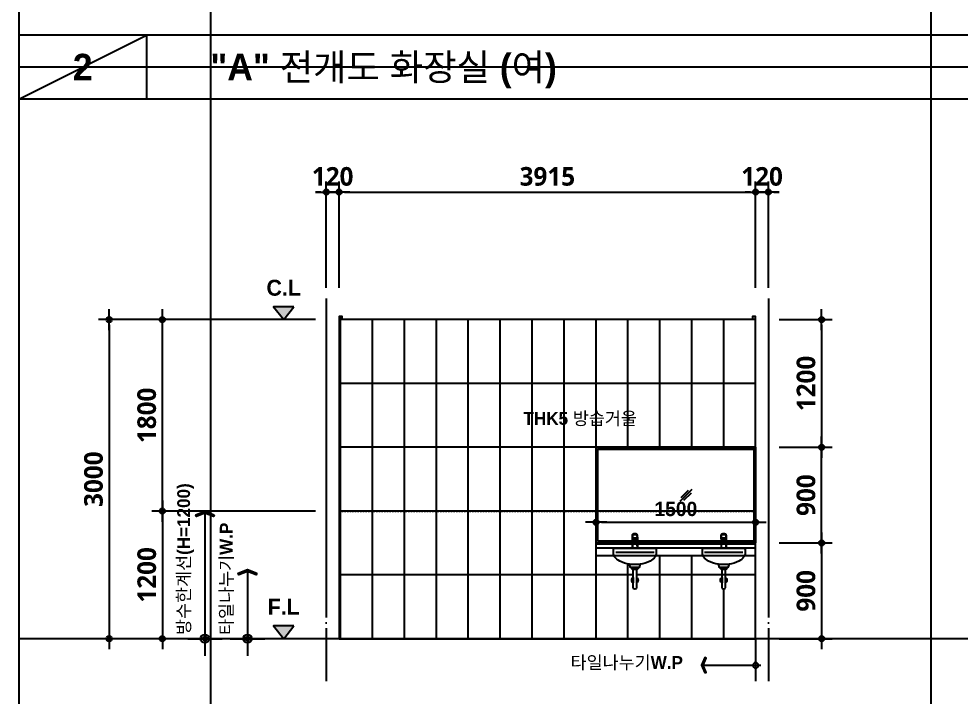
# Model space of a CAD drawing. Header units: millimetres. Extents: x 0 to 336000, y 0 to 30768.
# Drawn here: x 186763 to 195617, y 15100 to 21479 of the extents above; entities that cross this region are included whole.
import ezdxf
from ezdxf.enums import TextEntityAlignment as Align

# ---------------------------------------------------------------- set-up
doc = ezdxf.new("R2010")
doc.units = ezdxf.units.MM
doc.header["$LTSCALE"] = 50
doc.linetypes.add('CEN', pattern=[62, 60, -1, 0, -1])
doc.linetypes.add('HID', pattern=[0.5, 0.25, -0.25])
doc.layers.get('Defpoints').update_dxf_attribs({"color": 153})
for name, color, linetype in [('A-ANNO-DIM', 4, 'Continuous'), ('A-ANNO-GRA1', 7, 'Continuous'), ('A-ANNO-LEAD', 4, 'Continuous'), ('A-ANNO-SYMB', 7, 'Continuous'), ('A-ANNO-TEXT1', 7, 'Continuous'), ('A-CEN', 1, 'CEN'), ('A-FLOR-TOIL-TILE', 8, 'Continuous'), ('A-ST-AXIS-DIM', 7, 'Continuous'), ('CEN', 1, 'Continuous'), ('DIM', 7, 'Continuous'), ('ELE2', 3, 'Continuous'), ('HAT', 5, 'Continuous'), ('HID', 7, 'HID'), ('TO', 4, 'Continuous')]:
    doc.layers.add(name, color=color, linetype=linetype)
doc.layers.add('G(그리드1)', color=185, linetype='Continuous', plot=False)
doc.layers.add('G(그리드2)', color=235, linetype='Continuous', plot=False)
doc.styles.add('2020음성 1차', font='나눔고딕Bold.ttf')
doc.styles.add('SH_진천_나눔', font='')
doc.styles.get('SH_진천_나눔').set_extended_font_data('NanumGothic', bold=True)
doc.dimstyles.new('SHP 50', dxfattribs={"dimscale": 50, "dimtxt": 3.5, "dimasz": 1, "dimexe": 2, "dimexo": 2, "dimgap": 1, "dimtad": 1, "dimdec": 0, "dimzin": 0, "dimdsep": 46, "dimtxsty": 'SH_진천_나눔', "dimblk": 'DIMDOT', "dimcen": 0.09, "dimclrd": 256, "dimclre": 256, "dimclrt": 3, "dimadec": 0, "dimazin": 1, "dimtfac": 1, "dimtdec": 0, "dimtix": 1, "dimtmove": 2, "dimatfit": 0, "dimldrblk": 'DIMDOT', "dimfxl": 1, "dimtolj": 1, "dimtzin": 0, "dimlwd": -1, "dimlwe": -1, "dimarcsym": 0})
doc.dimstyles.new('SHP 50내부', dxfattribs={"dimscale": 50, "dimtxt": 2.7, "dimasz": 1, "dimexe": 2, "dimexo": 2, "dimgap": 1, "dimtad": 1, "dimdec": 0, "dimzin": 0, "dimdsep": 46, "dimtxsty": '2020음성 1차', "dimblk": 'DIMDOT', "dimcen": 0.09, "dimclrd": 256, "dimclre": 256, "dimclrt": 3, "dimadec": 0, "dimazin": 1, "dimtfac": 1, "dimtdec": 0, "dimtix": 1, "dimtmove": 2, "dimatfit": 0, "dimldrblk": 'DIMDOT', "dimfxl": 1, "dimtolj": 1, "dimtzin": 0, "dimlwd": -1, "dimlwe": -1, "dimarcsym": 0})

# ---------------------------------------------------------------- blocks, each defined once
blk = doc.blocks.new('DIMDOT')
at = {"color": 0}
blk.add_line((-2, 0), (2, 0), dxfattribs=at)
for radius in [0.5, 0.25]:
    blk.add_circle((0, 0), radius, dxfattribs=at)
blk = doc.blocks.new('*D21795')
at = {"layer": 'A-ST-AXIS-DIM'}
for p, q in [((189651.3, 18950), (189651.3, 19950)), ((189771.3, 18950), (189771.3, 19950)), ((189601.3, 19850), (189551.3, 19850)), ((189771.3, 19850), (189651.3, 19850)), ((189821.3, 19850), (189871.3, 19850))]:
    blk.add_line(p, q, dxfattribs=at)
at = {"layer": 'Defpoints', "color": 0}
for p in [(189651.3, 19850), (189651.3, 18850), (189771.3, 18850)]:
    blk.add_point(p, dxfattribs=at)
at = {"layer": 'A-ST-AXIS-DIM', "linetype": 'ByBlock', "xscale": 50, "yscale": 50, "zscale": 50}
blk.add_blockref('DIMDOT', (189651.3, 19850), dxfattribs=at)
at = {"layer": 'A-ST-AXIS-DIM', "linetype": 'ByBlock', "xscale": 50, "yscale": 50, "zscale": 50, "rotation": 180}
blk.add_blockref('DIMDOT', (189771.3, 19850), dxfattribs=at)
at = {"layer": 'A-ST-AXIS-DIM', "color": 3, "insert": (189711.3, 19996.2), "char_height": 175, "attachment_point": 5, "style": 'SH_진천_나눔'}
blk.add_mtext('\\A1;120', dxfattribs=at)
blk = doc.blocks.new('*D21796')
at = {"layer": 'A-ST-AXIS-DIM'}
for p, q in [((189771.3, 18950), (189771.3, 19950)), ((193686.3, 18950), (193686.3, 19950)), ((189821.3, 19850), (193636.3, 19850))]:
    blk.add_line(p, q, dxfattribs=at)
at = {"layer": 'Defpoints', "color": 0}
for p in [(193686.3, 19850), (189771.3, 18850), (193686.3, 18850)]:
    blk.add_point(p, dxfattribs=at)
at = {"layer": 'A-ST-AXIS-DIM', "linetype": 'ByBlock', "xscale": 50, "yscale": 50, "zscale": 50, "rotation": 180}
blk.add_blockref('DIMDOT', (189771.3, 19850), dxfattribs=at)
at = {"layer": 'A-ST-AXIS-DIM', "linetype": 'ByBlock', "xscale": 50, "yscale": 50, "zscale": 50}
blk.add_blockref('DIMDOT', (193686.3, 19850), dxfattribs=at)
at = {"layer": 'A-ST-AXIS-DIM', "color": 3, "insert": (191728.8, 19996.6), "char_height": 175, "attachment_point": 5, "style": 'SH_진천_나눔'}
blk.add_mtext('\\A1;3915', dxfattribs=at)
blk = doc.blocks.new('*D21797')
at = {"layer": 'A-ST-AXIS-DIM'}
for p, q in [((193686.3, 18950), (193686.3, 19950)), ((193806.3, 18950), (193806.3, 19950)), ((193636.3, 19850), (193586.3, 19850)), ((193686.3, 19850), (193806.3, 19850)), ((193856.3, 19850), (193906.3, 19850))]:
    blk.add_line(p, q, dxfattribs=at)
at = {"layer": 'Defpoints', "color": 0}
for p in [(193806.3, 19850), (193686.3, 18850), (193806.3, 18850)]:
    blk.add_point(p, dxfattribs=at)
at = {"layer": 'A-ST-AXIS-DIM', "linetype": 'ByBlock', "xscale": 50, "yscale": 50, "zscale": 50}
blk.add_blockref('DIMDOT', (193686.3, 19850), dxfattribs=at)
at = {"layer": 'A-ST-AXIS-DIM', "linetype": 'ByBlock', "xscale": 50, "yscale": 50, "zscale": 50, "rotation": 180}
blk.add_blockref('DIMDOT', (193806.3, 19850), dxfattribs=at)
at = {"layer": 'A-ST-AXIS-DIM', "color": 3, "insert": (193746.3, 19996.2), "char_height": 175, "attachment_point": 5, "style": 'SH_진천_나눔'}
blk.add_mtext('\\A1;120', dxfattribs=at)
blk = doc.blocks.new('*D21798')
at = {"layer": 'A-ST-AXIS-DIM'}
for p, q in [((189551.3, 18650), (187511.3, 18650)), ((187611.3, 18600), (187611.3, 15700)), ((189551.3, 15650), (187511.3, 15650))]:
    blk.add_line(p, q, dxfattribs=at)
at = {"layer": 'Defpoints', "color": 0}
for p in [(189651.3, 18650), (187611.3, 15650), (189651.3, 15650)]:
    blk.add_point(p, dxfattribs=at)
at = {"layer": 'A-ST-AXIS-DIM', "linetype": 'ByBlock', "xscale": 50, "yscale": 50, "zscale": 50}
for p, rotation in [((187611.3, 18650), 90), ((187611.3, 15650), 270)]:
    blk.add_blockref('DIMDOT', p, dxfattribs=dict(at, rotation=rotation))
at = {"layer": 'A-ST-AXIS-DIM', "color": 3, "insert": (187464.7, 17150), "char_height": 175, "attachment_point": 5, "rotation": 90, "style": 'SH_진천_나눔'}
blk.add_mtext('\\A1;3000', dxfattribs=at)
blk = doc.blocks.new('*D21799')
at = {"layer": 'A-ST-AXIS-DIM'}
for p, q in [((189551.3, 18650), (188011.3, 18650)), ((188111.3, 16900), (188111.3, 18600)), ((189551.3, 16850), (188011.3, 16850))]:
    blk.add_line(p, q, dxfattribs=at)
at = {"layer": 'Defpoints', "color": 0}
for p in [(188111.3, 18650), (189651.3, 18650), (189651.3, 16850)]:
    blk.add_point(p, dxfattribs=at)
at = {"layer": 'A-ST-AXIS-DIM', "linetype": 'ByBlock', "xscale": 50, "yscale": 50, "zscale": 50}
for p, rotation in [((188111.3, 18650), 90), ((188111.3, 16850), 270)]:
    blk.add_blockref('DIMDOT', p, dxfattribs=dict(at, rotation=rotation))
at = {"layer": 'A-ST-AXIS-DIM', "color": 3, "insert": (187964.7, 17750), "char_height": 175, "attachment_point": 5, "rotation": 90, "style": 'SH_진천_나눔'}
blk.add_mtext('\\A1;1800', dxfattribs=at)
blk = doc.blocks.new('*D21800')
at = {"layer": 'A-ST-AXIS-DIM'}
for p, q in [((189551.3, 16850), (188011.3, 16850)), ((188111.3, 16800), (188111.3, 15700)), ((189551.3, 15650), (188011.3, 15650))]:
    blk.add_line(p, q, dxfattribs=at)
at = {"layer": 'Defpoints', "color": 0}
for p in [(189651.3, 16850), (188111.3, 15650), (189651.3, 15650)]:
    blk.add_point(p, dxfattribs=at)
at = {"layer": 'A-ST-AXIS-DIM', "linetype": 'ByBlock', "xscale": 50, "yscale": 50, "zscale": 50}
for p, rotation in [((188111.3, 16850), 90), ((188111.3, 15650), 270)]:
    blk.add_blockref('DIMDOT', p, dxfattribs=dict(at, rotation=rotation))
at = {"layer": 'A-ST-AXIS-DIM', "color": 3, "insert": (187965.1, 16250), "char_height": 175, "attachment_point": 5, "rotation": 90, "style": 'SH_진천_나눔'}
blk.add_mtext('\\A1;1200', dxfattribs=at)
blk = doc.blocks.new('*D21801')
at = {"layer": 'A-ST-AXIS-DIM'}
for p, q in [((193906.3, 17450), (194406.3, 17450)), ((194306.3, 16600), (194306.3, 17400)), ((193906.3, 16550), (194406.3, 16550))]:
    blk.add_line(p, q, dxfattribs=at)
at = {"layer": 'Defpoints', "color": 0}
for p in [(193806.3, 17450), (194306.3, 17450), (193806.3, 16550)]:
    blk.add_point(p, dxfattribs=at)
at = {"layer": 'A-ST-AXIS-DIM', "linetype": 'ByBlock', "xscale": 50, "yscale": 50, "zscale": 50}
for p, rotation in [((194306.3, 17450), 90), ((194306.3, 16550), 270)]:
    blk.add_blockref('DIMDOT', p, dxfattribs=dict(at, rotation=rotation))
at = {"layer": 'A-ST-AXIS-DIM', "color": 3, "insert": (194159.7, 17000), "char_height": 175, "attachment_point": 5, "rotation": 90, "style": 'SH_진천_나눔'}
blk.add_mtext('\\A1;900', dxfattribs=at)
blk = doc.blocks.new('*D21802')
at = {"layer": 'A-ST-AXIS-DIM'}
for p, q in [((193906.3, 18650), (194406.3, 18650)), ((194306.3, 18600), (194306.3, 17500)), ((193906.3, 17450), (194406.3, 17450))]:
    blk.add_line(p, q, dxfattribs=at)
at = {"layer": 'Defpoints', "color": 0}
for p in [(193806.3, 18650), (193806.3, 17450), (194306.3, 17450)]:
    blk.add_point(p, dxfattribs=at)
at = {"layer": 'A-ST-AXIS-DIM', "linetype": 'ByBlock', "xscale": 50, "yscale": 50, "zscale": 50}
for p, rotation in [((194306.3, 18650), 90), ((194306.3, 17450), 270)]:
    blk.add_blockref('DIMDOT', p, dxfattribs=dict(at, rotation=rotation))
at = {"layer": 'A-ST-AXIS-DIM', "color": 3, "insert": (194160.1, 18050), "char_height": 175, "attachment_point": 5, "rotation": 90, "style": 'SH_진천_나눔'}
blk.add_mtext('\\A1;1200', dxfattribs=at)
blk = doc.blocks.new('ARROWX')
blk.add_lwpolyline([(-0.2, -0.5), (-0.293, -0.463), (-0.108, 0), (-0.293, 0.463), (-0.2, 0.5), (0, 0)], close=True)
for points in [[(-0.2, 0.5), (-0.293, 0.463), (0, 0), (-0.108, 0)], [(0, 0), (-0.108, 0), (-0.2, -0.5), (-0.293, -0.463)]]:
    blk.add_solid(points)
blk = doc.blocks.new('Z_DOT')
at = {"layer": 'DIM', "color": 0}
for p, q in [((0, -3), (0, 3)), ((-3, 0), (3, 0))]:
    blk.add_line(p, q, dxfattribs=at)
for radius in [0.75, 0.375]:
    blk.add_circle((0, 0), radius, dxfattribs=at)
blk = doc.blocks.new('_CIDOTB')
at = {"color": 0, "linetype": 'ByBlock'}
blk.add_line((2, 0), (-1, 0), dxfattribs=at)
blk.add_circle((0, 0), 0.5, dxfattribs=at)
blk = doc.blocks.new('레버형 수도꼭지')
at = {"layer": 'TO'}
h = blk.add_hatch(dxfattribs=at)
h.set_pattern_fill('ANSI37', color=256, scale=10, style=0)
h.set_pattern_definition([(45, (123210.5049, 58331.802), (-0.8838834765, 0.8838834765), []), (135, (123210.5049, 58331.802), (-0.8838834765, -0.8838834765), [])])
edge = h.paths.add_edge_path()
edge.add_ellipse((-228341, -110348), major_axis=(14.3, 0), ratio=0.258819, start_angle=22.7288, end_angle=90, ccw=False)
edge.add_ellipse((-228341, -110345), major_axis=(14.3, 0), ratio=0.258819, start_angle=270, end_angle=337.2712, ccw=False)
edge.add_line((-228341, -110349), (-228341, -110344))
edge = h.paths.add_edge_path()
edge.add_ellipse((-228341, -110348), major_axis=(14.3, 0), ratio=0.258819, start_angle=90, end_angle=157.2712, ccw=False)
edge.add_line((-228341, -110344), (-228341, -110349))
edge.add_ellipse((-228341, -110345), major_axis=(14.3, 0), ratio=0.258819, start_angle=202.7288, end_angle=270, ccw=False)
for p, q in [((-228374, -110300), (-228375, -110435)), ((-228374, -110297), (-228374, -110260)), ((-228374, -110297), (-228307, -110297)), ((-228374, -110300), (-228307, -110300)), ((-228307, -110297), (-228307, -110260)), ((-228307, -110300), (-228307, -110435)), ((-228361, -110310), (-228361, -110312)), ((-228358, -110336), (-228358, -110344)), ((-228357, -110348), (-228358, -110345)), ((-228325, -110348), (-228324, -110345)), ((-228324, -110336), (-228324, -110344)), ((-228320, -110312), (-228320, -110310)), ((-228375, -110435), (-228307, -110435))]:
    blk.add_line(p, q, dxfattribs=at)
for centre, radius, start, end in [((-228350, -110260), 24.5, 157.7871, 180), ((-228362, -110255), 11.4, 104.5511, 157.7871), ((-228233, -110338), 143, 163.5148, 164.4695), ((-228341, -110337), 95.7, 75.4489, 104.5511), ((-228320, -110255), 11.4, 22.2129, 75.4489), ((-228449, -110338), 143, 15.5305, 16.4852), ((-228332, -110260), 24.5, 0, 22.2129)]:
    blk.add_arc(centre, radius, start, end, dxfattribs=at)
at = {"layer": 'TO', "extrusion": (0, 0, -1)}
for centre, major_axis, ratio, start_param, end_param in [((-228361, -110310), (-0.625, 0.345), 0.985024, -0.521073, 0.03416), ((-228342, -110311), (19.7, 0), 0.087155, 1.571005, 3.055326), ((-228342, -110313), (-18.8, 5.9), 0.963674, 4.591114, 5.956008), ((-228341, -110344), (17.1, 0), 0.258819, 3.034181, 6.390597), ((-228341, -110336), (17.1, 0), 0.258819, 3.141593, 6.283185), ((-228341, -110348), (-15.7, 0), 0.258819, 3.141593, 9.424778), ((-228341, -110348), (-14.3, 0), 0.258819, 3.141593, 9.424778), ((-228341, -110345), (-14.3, 0), 0.258819, 3.538286, 5.886492), ((-228340, -110311), (-19.7, 0), 0.087155, 3.227859, 4.712181), ((-228340, -110313), (18.8, 5.9), 0.963674, 0.327177, 1.692071), ((-228321, -110310), (0.625, 0.345), 0.985024, -0.020425, 0.521078)]:
    blk.add_ellipse(centre, major_axis=major_axis, ratio=ratio, start_param=start_param, end_param=end_param, dxfattribs=at)
at = {"layer": 'TO'}
for points, knots in [([(-228374, -110263), (-228375, -110262), (-228374, -110261), (-228374, -110259), (-228374, -110258), (-228374, -110255), (-228373, -110253), (-228371, -110249), (-228369, -110247), (-228363, -110246), (-228361, -110246), (-228356, -110246), (-228354, -110246), (-228350, -110247), (-228348, -110247), (-228345, -110247), (-228343, -110247), (-228341, -110247)], [0, 0, 0, 0, 0.055247, 0.055247, 0.141133, 0.141133, 0.312907, 0.312907, 0.656453, 0.656453, 0.828227, 0.828227, 0.914113, 0.914113, 0.957057, 0.957057, 1, 1, 1, 1]), ([(-228341, -110250), (-228343, -110250), (-228344, -110250), (-228347, -110250), (-228348, -110250), (-228352, -110250), (-228354, -110249), (-228358, -110249), (-228361, -110248), (-228366, -110248), (-228369, -110248), (-228371, -110253), (-228372, -110255), (-228373, -110261), (-228373, -110265), (-228374, -110273), (-228374, -110278), (-228374, -110286), (-228374, -110289), (-228374, -110292), (-228374, -110294), (-228374, -110296), (-228374, -110297), (-228374, -110297)], [0, 0, 0, 0, 0.03125, 0.03125, 0.0625, 0.0625, 0.125, 0.125, 0.25, 0.25, 0.5, 0.5, 0.625, 0.625, 0.75, 0.75, 0.875, 0.875, 0.9375, 0.9375, 0.96875, 0.96875, 1, 1, 1, 1]), ([(-228374, -110297), (-228374, -110297), (-228374, -110296), (-228374, -110294), (-228374, -110293), (-228374, -110289), (-228374, -110287), (-228374, -110279), (-228374, -110275), (-228373, -110266), (-228372, -110263), (-228371, -110257), (-228371, -110255), (-228369, -110252), (-228368, -110251), (-228365, -110250), (-228363, -110250), (-228360, -110250), (-228358, -110251), (-228353, -110251), (-228351, -110252), (-228348, -110252), (-228347, -110252), (-228344, -110252), (-228343, -110252), (-228341, -110252)], [0, 0, 0, 0, 0.03125, 0.03125, 0.0625, 0.0625, 0.125, 0.125, 0.25, 0.25, 0.375, 0.375, 0.5, 0.5, 0.625, 0.625, 0.75, 0.75, 0.875, 0.875, 0.9375, 0.9375, 0.96875, 0.96875, 1, 1, 1, 1]), ([(-228374, -110300), (-228374, -110302), (-228374, -110303), (-228374, -110307), (-228374, -110308), (-228373, -110313), (-228373, -110315), (-228373, -110320), (-228372, -110323), (-228372, -110326), (-228372, -110328), (-228371, -110330), (-228371, -110331), (-228370, -110331), (-228370, -110330), (-228369, -110328), (-228369, -110326), (-228366, -110319), (-228364, -110314), (-228361, -110310)], [0, 0, 0, 0, 0.03125, 0.03125, 0.0625, 0.0625, 0.125, 0.125, 0.1875, 0.1875, 0.25, 0.25, 0.3125, 0.3125, 0.375, 0.375, 0.5, 0.5, 1, 1, 1, 1]), ([(-228370, -110329), (-228370, -110330), (-228370, -110330), (-228370, -110330), (-228370, -110330), (-228371, -110330), (-228371, -110330), (-228372, -110327), (-228372, -110323), (-228373, -110315), (-228373, -110313), (-228374, -110308), (-228374, -110307), (-228374, -110303), (-228374, -110302), (-228374, -110300)], [0, 0, 0, 0, 0.054942, 0.054942, 0.140857, 0.140857, 0.312685, 0.312685, 0.656343, 0.656343, 0.828171, 0.828171, 0.914086, 0.914086, 1, 1, 1, 1]), ([(-228341, -110245), (-228343, -110245), (-228345, -110245), (-228348, -110245), (-228349, -110245), (-228353, -110244), (-228355, -110244), (-228358, -110244), (-228359, -110244), (-228362, -110244), (-228363, -110244), (-228364, -110244), (-228365, -110244), (-228366, -110245)], [0, 0, 0, 0, 0.10427, 0.10427, 0.20854, 0.20854, 0.417079, 0.417079, 0.625619, 0.625619, 0.834159, 0.834159, 1, 1, 1, 1]), ([(-228342, -110304), (-228347, -110304), (-228351, -110305), (-228357, -110307), (-228358, -110307), (-228359, -110308)], [0, 0, 0, 0, 0.632436, 0.632436, 1, 1, 1, 1]), ([(-228316, -110245), (-228317, -110244), (-228317, -110244), (-228320, -110244), (-228322, -110244), (-228327, -110244), (-228329, -110244), (-228332, -110245), (-228334, -110245), (-228337, -110245), (-228339, -110245), (-228341, -110245)], [0, 0, 0, 0, 0.176828, 0.176828, 0.588414, 0.588414, 0.794207, 0.794207, 0.897103, 0.897103, 1, 1, 1, 1]), ([(-228307, -110263), (-228307, -110262), (-228307, -110261), (-228307, -110259), (-228308, -110258), (-228308, -110255), (-228309, -110253), (-228311, -110249), (-228313, -110247), (-228319, -110246), (-228321, -110246), (-228326, -110246), (-228328, -110246), (-228332, -110247), (-228333, -110247), (-228337, -110247), (-228339, -110247), (-228341, -110247)], [0, 0, 0, 0, 0.055247, 0.055247, 0.141133, 0.141133, 0.312907, 0.312907, 0.656453, 0.656453, 0.828227, 0.828227, 0.914113, 0.914113, 0.957057, 0.957057, 1, 1, 1, 1]), ([(-228307, -110297), (-228307, -110297), (-228307, -110296), (-228307, -110294), (-228307, -110292), (-228307, -110289), (-228307, -110286), (-228308, -110278), (-228308, -110274), (-228308, -110265), (-228309, -110261), (-228310, -110255), (-228310, -110253), (-228312, -110250), (-228313, -110249), (-228316, -110248), (-228317, -110248), (-228321, -110248), (-228323, -110249), (-228328, -110249), (-228330, -110250), (-228333, -110250), (-228335, -110250), (-228337, -110250), (-228339, -110250), (-228341, -110250)], [0, 0, 0, 0, 0.029977, 0.029977, 0.061268, 0.061268, 0.12385, 0.12385, 0.249014, 0.249014, 0.374179, 0.374179, 0.499343, 0.499343, 0.624507, 0.624507, 0.749671, 0.749671, 0.874836, 0.874836, 0.937418, 0.937418, 0.968709, 0.968709, 1, 1, 1, 1]), ([(-228341, -110252), (-228339, -110252), (-228338, -110252), (-228335, -110252), (-228334, -110252), (-228330, -110252), (-228329, -110251), (-228324, -110251), (-228322, -110250), (-228316, -110250), (-228314, -110250), (-228311, -110255), (-228310, -110257), (-228309, -110263), (-228309, -110266), (-228308, -110275), (-228308, -110279), (-228308, -110287), (-228307, -110289), (-228307, -110293), (-228307, -110294), (-228307, -110296), (-228307, -110297), (-228307, -110297)], [0, 0, 0, 0, 0.03125, 0.03125, 0.0625, 0.0625, 0.125, 0.125, 0.25, 0.25, 0.5, 0.5, 0.625, 0.625, 0.75, 0.75, 0.875, 0.875, 0.9375, 0.9375, 0.96875, 0.96875, 1, 1, 1, 1]), ([(-228322, -110308), (-228323, -110307), (-228325, -110307), (-228330, -110305), (-228335, -110304), (-228340, -110304)], [0, 0, 0, 0, 0.361277, 0.361277, 1, 1, 1, 1]), ([(-228320, -110310), (-228318, -110314), (-228316, -110319), (-228313, -110326), (-228313, -110328), (-228312, -110330), (-228312, -110331), (-228311, -110331), (-228311, -110330), (-228310, -110327), (-228309, -110323), (-228309, -110315), (-228308, -110313), (-228308, -110308), (-228308, -110307), (-228308, -110303), (-228308, -110302), (-228308, -110300)], [0, 0, 0, 0, 0.5, 0.5, 0.625, 0.625, 0.6875, 0.6875, 0.75, 0.75, 0.875, 0.875, 0.9375, 0.9375, 0.96875, 0.96875, 1, 1, 1, 1]), ([(-228308, -110300), (-228308, -110302), (-228308, -110303), (-228308, -110306), (-228308, -110308), (-228308, -110312), (-228309, -110315), (-228309, -110323), (-228310, -110327), (-228311, -110330), (-228311, -110330), (-228312, -110331), (-228312, -110330), (-228312, -110330)], [0, 0, 0, 0, 0.086304, 0.086304, 0.172607, 0.172607, 0.345214, 0.345214, 0.690429, 0.690429, 0.863036, 0.863036, 1, 1, 1, 1]), ([(-228361, -110313), (-228363, -110318), (-228364, -110322), (-228366, -110328), (-228367, -110329), (-228367, -110331), (-228368, -110332), (-228369, -110336), (-228370, -110339), (-228371, -110348), (-228371, -110354), (-228373, -110367), (-228373, -110374), (-228374, -110390), (-228374, -110398), (-228374, -110412), (-228374, -110417), (-228375, -110423), (-228375, -110426), (-228375, -110430), (-228375, -110433), (-228375, -110435)], [0, 0, 0, 0, 0.25, 0.25, 0.3125, 0.3125, 0.375, 0.375, 0.5, 0.5, 0.625, 0.625, 0.75, 0.75, 0.875, 0.875, 0.9375, 0.9375, 0.96875, 0.96875, 1, 1, 1, 1]), ([(-228374, -110435), (-228374, -110433), (-228374, -110431), (-228374, -110428), (-228374, -110426), (-228373, -110421), (-228373, -110418), (-228372, -110407), (-228372, -110401), (-228370, -110389), (-228369, -110383), (-228367, -110373), (-228365, -110368), (-228363, -110360), (-228361, -110357), (-228358, -110352), (-228357, -110350), (-228356, -110349)], [0, 0, 0, 0, 0.0404138, 0.0404138, 0.0808277, 0.0808277, 0.1616554, 0.1616554, 0.3233107, 0.3233107, 0.4849661, 0.4849661, 0.6466214, 0.6466214, 0.8082768, 0.8082768, 0.9542949, 0.9542949, 0.9542949, 0.9542949]), ([(-228370, -110330), (-228370, -110330), (-228370, -110330), (-228370, -110330), (-228370, -110329), (-228369, -110329), (-228369, -110328), (-228369, -110327), (-228368, -110325), (-228367, -110323), (-228367, -110321), (-228366, -110319), (-228365, -110316), (-228363, -110314), (-228362, -110312), (-228362, -110310), (-228361, -110310)], [0, 0, 0, 0, 0.008544, 0.024611, 0.042457, 0.061431, 0.092477, 0.143193, 0.194133, 0.291303, 0.393966, 0.504737, 0.622577, 0.748222, 0.885676, 1, 1, 1, 1]), ([(-228361, -110310), (-228361, -110309), (-228359, -110308), (-228352, -110306), (-228347, -110305), (-228342, -110305)], [0, 0, 0, 0, 0.5, 0.5, 1, 1, 1, 1]), ([(-228361, -110310), (-228361, -110310), (-228361, -110309), (-228361, -110309), (-228360, -110309), (-228360, -110308), (-228360, -110308), (-228360, -110308)], [0, 0, 0, 0, 0.059607, 0.291171, 0.606391, 0.932673, 1, 1, 1, 1]), ([(-228361, -110312), (-228361, -110312), (-228361, -110312), (-228361, -110312), (-228361, -110312), (-228361, -110312), (-228361, -110312), (-228361, -110313), (-228361, -110313), (-228361, -110313), (-228361, -110313), (-228361, -110313), (-228361, -110313)], [0, 0, 0, 0, 0.175016, 0.175016, 0.175016, 0.450335, 0.450335, 0.450335, 0.724932, 0.724932, 0.724932, 1, 1, 1, 1]), ([(-228340, -110305), (-228335, -110305), (-228330, -110306), (-228323, -110308), (-228321, -110309), (-228320, -110310)], [0, 0, 0, 0, 0.5, 0.5, 1, 1, 1, 1]), ([(-228326, -110349), (-228325, -110350), (-228323, -110352), (-228321, -110357), (-228319, -110360), (-228317, -110368), (-228315, -110373), (-228313, -110383), (-228312, -110388), (-228310, -110401), (-228310, -110407), (-228309, -110418), (-228308, -110421), (-228308, -110426), (-228308, -110428), (-228308, -110431), (-228308, -110433), (-228307, -110435)], [0.047962, 0.047962, 0.047962, 0.047962, 0.1919518, 0.1919518, 0.3535615, 0.3535615, 0.5151711, 0.5151711, 0.6767807, 0.6767807, 0.8383904, 0.8383904, 0.9191952, 0.9191952, 0.9595976, 0.9595976, 1, 1, 1, 1]), ([(-228322, -110308), (-228322, -110308), (-228322, -110308), (-228321, -110309), (-228321, -110309), (-228321, -110309), (-228321, -110310), (-228321, -110310)], [0, 0, 0, 0, 0.069955, 0.366618, 0.668091, 0.949781, 1, 1, 1, 1]), ([(-228321, -110310), (-228320, -110310), (-228320, -110311), (-228319, -110313), (-228317, -110316), (-228316, -110318), (-228315, -110321), (-228314, -110323), (-228313, -110325), (-228313, -110327), (-228312, -110329), (-228312, -110330), (-228312, -110330), (-228312, -110330), (-228312, -110330), (-228312, -110330)], [0, 0, 0, 0, 0.080269, 0.228603, 0.371615, 0.492812, 0.604279, 0.709069, 0.806733, 0.896616, 0.944459, 0.967209, 0.984736, 0.999101, 1, 1, 1, 1]), ([(-228320, -110313), (-228320, -110313), (-228320, -110313), (-228320, -110313), (-228320, -110313), (-228320, -110313), (-228320, -110312), (-228320, -110312), (-228320, -110312), (-228320, -110312), (-228320, -110312), (-228320, -110312), (-228320, -110312)], [0, 0, 0, 0, 0.275354, 0.275354, 0.275354, 0.550753, 0.550753, 0.550753, 0.825533, 0.825533, 0.825533, 1, 1, 1, 1]), ([(-228307, -110435), (-228307, -110433), (-228307, -110430), (-228307, -110426), (-228307, -110424), (-228307, -110417), (-228307, -110412), (-228308, -110399), (-228308, -110390), (-228309, -110375), (-228309, -110368), (-228310, -110355), (-228311, -110349), (-228312, -110340), (-228313, -110336), (-228314, -110332), (-228314, -110331), (-228315, -110329), (-228315, -110328), (-228317, -110322), (-228319, -110318), (-228320, -110313)], [0, 0, 0, 0, 0.03125, 0.03125, 0.0625, 0.0625, 0.125, 0.125, 0.25, 0.25, 0.375, 0.375, 0.5, 0.5, 0.625, 0.625, 0.6875, 0.6875, 0.75, 0.75, 1, 1, 1, 1])]:
    blk.add_open_spline(points, degree=3, knots=knots, dxfattribs=at)
for points, degree in [([(-228340, -110304), (-228341, -110304), (-228341, -110304), (-228342, -110304)], 3), ([(-228375, -110435), (-228375, -110421)], 1), ([(-228342, -110305), (-228341, -110305), (-228341, -110305), (-228340, -110305)], 3), ([(-228340, -110313), (-228341, -110313), (-228341, -110313), (-228342, -110313)], 3), ([(-228312, -110330), (-228312, -110330)], 1), ([(-228307, -110421), (-228307, -110435)], 1)]:
    blk.add_open_spline(points, degree=degree, dxfattribs=at)
blk = doc.blocks.new('*D21803')
at = {"layer": 'A-ANNO-DIM'}
for p, q in [((193686.3, 16650), (193686.3, 16845)), ((192186.3, 16750), (192186.3, 16645)), ((192236.3, 16745), (193636.3, 16745))]:
    blk.add_line(p, q, dxfattribs=at)
at = {"layer": 'Defpoints', "color": 0}
for p in [(192186.3, 16850), (193686.3, 16745), (193686.3, 16550)]:
    blk.add_point(p, dxfattribs=at)
at = {"layer": 'A-ANNO-DIM', "linetype": 'ByBlock', "xscale": 50, "yscale": 50, "zscale": 50, "rotation": 180}
blk.add_blockref('DIMDOT', (192186.3, 16745), dxfattribs=at)
at = {"layer": 'A-ANNO-DIM', "linetype": 'ByBlock', "xscale": 50, "yscale": 50, "zscale": 50}
blk.add_blockref('DIMDOT', (193686.3, 16745), dxfattribs=at)
at = {"layer": 'A-ANNO-DIM', "color": 3, "insert": (192936.3, 16869.2), "char_height": 135, "attachment_point": 5, "style": '2020음성 1차'}
blk.add_mtext('\\A1;1500', dxfattribs=at)
blk = doc.blocks.new('*D21804')
at = {"layer": 'A-ST-AXIS-DIM'}
for p, q in [((193906.3, 16550), (194406.3, 16550)), ((194306.3, 16500), (194306.3, 15700)), ((193906.3, 15650), (194406.3, 15650))]:
    blk.add_line(p, q, dxfattribs=at)
at = {"layer": 'Defpoints', "color": 0}
for p in [(193806.3, 16550), (193806.3, 15650), (194306.3, 15650)]:
    blk.add_point(p, dxfattribs=at)
at = {"layer": 'A-ST-AXIS-DIM', "linetype": 'ByBlock', "xscale": 50, "yscale": 50, "zscale": 50}
for p, rotation in [((194306.3, 16550), 90), ((194306.3, 15650), 270)]:
    blk.add_blockref('DIMDOT', p, dxfattribs=dict(at, rotation=rotation))
at = {"layer": 'A-ST-AXIS-DIM', "color": 3, "insert": (194159.7, 16100), "char_height": 175, "attachment_point": 5, "rotation": 90, "style": 'SH_진천_나눔'}
blk.add_mtext('\\A1;900', dxfattribs=at)

msp = doc.modelspace()

# ---------------------------------------------------------------- hatches: boundary and pattern name
at = {"layer": 'A-ANNO-SYMB', "transparency": 33554687}
h = msp.add_hatch(color=256, dxfattribs=at)
h.dxf.hatch_style = 1
h.paths.add_polyline_path([(189346.8, 18770.5), (189155.8, 18770.5), (189251.3, 18650)])
h = msp.add_hatch(color=256, dxfattribs=at)
h.dxf.hatch_style = 1
h.paths.add_polyline_path([(189346.8, 15770.5), (189155.8, 15770.5), (189251.3, 15650)])

# ---------------------------------------------------------------- linework, layer by layer
at = {"layer": 'A-ANNO-GRA1'}
for p, q in [((186762.6, 27100), (186762.6, 1600)), ((195331.3, 27100), (195331.3, 1600)), ((203900, 21325), (186762.6, 21325)), ((187962.6, 21325), (187962.6, 20725)), ((203900, 20725), (186762.6, 20725))]:
    msp.add_line(p, q, dxfattribs=at)
at = {"layer": 'A-ANNO-LEAD'}
msp.add_lwpolyline([(193225.5, 17288.9, 0, 40, 0), (193158.7, 17388.6, 0, 0, 0), (192936.7, 17719.6, 0, 0, 0), (192686.7, 17719.6, 0, 0, 0)], format="xyseb", dxfattribs=at)
at = {"layer": 'A-ANNO-SYMB'}
for p, q in [((188511.3, 16831.4), (188511.3, 15751.4)), ((188911.3, 16275.4), (188911.3, 15812)), ((193200.2, 15400), (193586.3, 15400))]:
    msp.add_line(p, q, dxfattribs=at)
at = {"layer": 'A-ANNO-SYMB', "transparency": 33554687}
for points in [[(189346.8, 18770.5), (189155.8, 18770.5), (189251.3, 18650)], [(189346.8, 15770.5), (189155.8, 15770.5), (189251.3, 15650)]]:
    msp.add_lwpolyline(points, close=True, dxfattribs=at)
at = {"layer": 'A-CEN'}
for p, q in [((189651.3, 18850), (189651.3, 15250)), ((193806.3, 18850), (193806.3, 15250))]:
    msp.add_line(p, q, dxfattribs=at)
at = {"layer": 'A-FLOR-TOIL-TILE'}
for p, q in [((193686.3, 18650), (189771.3, 18650)), ((189786.3, 15650), (189786.3, 18680)), ((190086.3, 15650), (190086.3, 18650)), ((190386.3, 15650), (190386.3, 18650)), ((190686.3, 15650), (190686.3, 18650)), ((190986.3, 15650), (190986.3, 18650)), ((191286.3, 15650), (191286.3, 18650)), ((191586.3, 15650), (191586.3, 18650)), ((191886.3, 15650), (191886.3, 18650)), ((192186.3, 15650), (192186.3, 18650)), ((192486.3, 17450), (192486.3, 18650)), ((192786.3, 17450), (192786.3, 18650)), ((193086.3, 17450), (193086.3, 18650)), ((193386.3, 17450), (193386.3, 18650)), ((193686.3, 18050), (189771.3, 18050)), ((193686.3, 17450), (189771.3, 17450)), ((193686.3, 16850), (189771.3, 16850)), ((192786.3, 15650), (192786.3, 16430)), ((193086.3, 15650), (193086.3, 16430)), ((192486.3, 15650), (192486.3, 16352.6)), ((192536.3, 16250), (189771.3, 16250)), ((193686.3, 16250), (192566.3, 16250)), ((193386.3, 15650), (193386.3, 16115))]:
    msp.add_line(p, q, dxfattribs=at)
at = {"layer": 'CEN'}
msp.add_line((193686.3, 15650), (193686.3, 15250), dxfattribs=at)
at = {"layer": 'ELE2'}
msp.add_lwpolyline([(193686.3, 18650), (193686.3, 18680), (193656.3, 18680), (193656.3, 18650), (189801.3, 18650), (189801.3, 18680), (189771.3, 18680), (189771.3, 18650), (189771.3, 15650), (193686.3, 15650)], close=True, dxfattribs=at)
at = {"layer": 'G(그리드1)'}
msp.add_line((204500, 15650), (186762.6, 15650), dxfattribs=at)
at = {"layer": 'G(그리드2)'}
for p, q in [((188562.6, 27100), (188562.6, 1000)), ((186762.6, 20725), (187962.6, 21325)), ((204500, 21025), (186762.6, 21025))]:
    msp.add_line(p, q, dxfattribs=at)
at = {"layer": 'HAT'}
for p, q in [((192976.9, 16943.1), (193090.7, 17056.9)), ((192986.5, 16976.9), (193056.1, 17046.5)), ((193012.3, 16951.1), (193082, 17020.9))]:
    msp.add_line(p, q, dxfattribs=at)
at = {"layer": 'HID'}
msp.add_line((189771.3, 16850), (193686.3, 16850), dxfattribs=at)
at = {"layer": 'TO'}
for p, q in [((193686.3, 16540), (192186.3, 16540)), ((192186.3, 16430), (192186.3, 16540)), ((193686.3, 16500), (192186.3, 16500)), ((193686.3, 16430), (193686.3, 16540)), ((193686.3, 16430), (192186.3, 16430)), ((192371.3, 16465), (192731.3, 16465)), ((193206.3, 16465), (193566.3, 16465)), ((192501.3, 16350), (192551.3, 16350)), ((192581.3, 16320), (192521.3, 16320)), ((192581.3, 16310), (192526.3, 16310)), ((192571.3, 16305), (192531.3, 16305)), ((192566.3, 16300), (192536.3, 16300)), ((192551.3, 16350), (192601.3, 16350)), ((193336.3, 16350), (193386.3, 16350)), ((193416.3, 16320), (193356.3, 16320)), ((193416.3, 16310), (193361.3, 16310)), ((193406.3, 16305), (193366.3, 16305)), ((193401.3, 16300), (193371.3, 16300)), ((193386.3, 16350), (193436.3, 16350)), ((192536.3, 16226), (192536.3, 16174)), ((192566.3, 16226), (192566.3, 16174)), ((193371.3, 16226), (193371.3, 16174)), ((193401.3, 16226), (193401.3, 16174))]:
    msp.add_line(p, q, dxfattribs=at)
msp.add_lwpolyline([(192186.3, 16550), (192186.3, 16550), (192186.3, 17450), (193686.3, 17450), (193686.3, 16550), (192186.3, 16550)], dxfattribs=at)
msp.add_lwpolyline([(192204.3, 16568), (192204.3, 17432), (193668.3, 17432), (193668.3, 16568), (192204.3, 16568)], close=True, dxfattribs=at)
for points in [[(192566.3, 16226, -0.57735), (192566.3, 16174), (192566.3, 16130, -1), (192536.3, 16130), (192536.3, 16174, -0.57735), (192536.3, 16226), (192536.3, 16300), (192531.3, 16300), (192531.3, 16305), (192526.3, 16305), (192526.3, 16310), (192521.3, 16310), (192521.3, 16320), (192511.3, 16320), (192501.3, 16350, -0.079013), (192408.8, 16379.2, -0.123629), (192361.3, 16420, -0.037889), (192357.4, 16426.5, -0.019195), (192351.3, 16440), (192351.3, 16490, -0.414214), (192361.3, 16500), (192741.3, 16500, -0.414214), (192751.3, 16490), (192751.3, 16440, -0.019195), (192745.2, 16426.5, -0.037889), (192741.3, 16420, -0.123629), (192693.8, 16379.2, -0.079013), (192601.3, 16350), (192591.3, 16320), (192581.3, 16320), (192581.3, 16310), (192576.3, 16310), (192576.3, 16305), (192571.3, 16305), (192571.3, 16300), (192566.3, 16300)], [(193401.3, 16226, -0.57735), (193401.3, 16174), (193401.3, 16130, -1), (193371.3, 16130), (193371.3, 16174, -0.57735), (193371.3, 16226), (193371.3, 16300), (193366.3, 16300), (193366.3, 16305), (193361.3, 16305), (193361.3, 16310), (193356.3, 16310), (193356.3, 16320), (193346.3, 16320), (193336.3, 16350, -0.079013), (193243.8, 16379.2, -0.123629), (193196.3, 16420, -0.037889), (193192.4, 16426.5, -0.019195), (193186.3, 16440), (193186.3, 16490, -0.414214), (193196.3, 16500), (193576.3, 16500, -0.414214), (193586.3, 16490), (193586.3, 16440, -0.019195), (193580.2, 16426.5, -0.037889), (193576.3, 16420, -0.123629), (193528.8, 16379.2, -0.079013), (193436.3, 16350), (193426.3, 16320), (193416.3, 16320), (193416.3, 16310), (193411.3, 16310), (193411.3, 16305), (193406.3, 16305), (193406.3, 16300), (193401.3, 16300)]]:
    msp.add_lwpolyline(points, format="xyb", close=True, dxfattribs=at)
for centre, start, end in [((192361.3, 16440), 180, 270), ((192741.3, 16440), 270, 0), ((193196.3, 16440), 180, 270), ((193576.3, 16440), 270, 0)]:
    msp.add_arc(centre, 10, start, end, dxfattribs=at)

# ---------------------------------------------------------------- block references
at = {"layer": 'A-ANNO-SYMB'}
for name, p, xscale, yscale, zscale, rotation in [('ARROWX', (188511.3, 16850), 172.7999999999884, 172.7999999999884, 172.7999999999884, 90), ('ARROWX', (188911.3, 16301.2), 172.7999999999884, 172.7999999999884, 172.7999999999884, 90), ('Z_DOT', (188511.3, 15650), 54, 54, 54, 270), ('Z_DOT', (188911.3, 15650), 54, 54, 54, 270)]:
    msp.add_blockref(name, p, dxfattribs=dict(at, xscale=xscale, yscale=yscale, zscale=zscale, rotation=rotation))
for name, p, xscale, yscale, zscale in [('ARROWX', (193178.6, 15400), -144, 144, 144), ('_CIDOTB', (193686.3, 15400), -50, 50, 50)]:
    msp.add_blockref(name, p, dxfattribs=dict(at, xscale=xscale, yscale=yscale, zscale=zscale))
at = {"layer": 'TO', "xscale": 0.6999999999534339, "yscale": 0.6999999999534339, "zscale": 0.6999999999534339}
for p in [(352389.9, 93804.8), (353224.9, 93804.8)]:
    msp.add_blockref('레버형 수도꼭지', p, dxfattribs=at)

# ---------------------------------------------------------------- texts
at = {"layer": 'A-ANNO-TEXT1', "style": '2020음성 1차'}
for s, height, p in [('"A" 전개도 화장실 (여)', 250, (188562.6, 21025)), ('타일나누기W.P', 120, (191947, 15426.4))]:
    msp.add_text(s, height=height, dxfattribs=at).set_placement(p, align=Align.MIDDLE_LEFT)
for s, height, p in [('2', 250, (187362.6, 21025)), ('C.L', 150, (189251.3, 18950.5)), ('F.L', 150, (189251.3, 15950.5))]:
    msp.add_text(s, height=height, dxfattribs=at).set_placement(p, align=Align.MIDDLE_CENTER)
msp.add_text('THK5 방습거울', height=120, dxfattribs=at).set_placement((191504.5, 17661))
for s, p in [('방수한계선(H=1200)', (188371.1, 15684.9)), ('타일나누기W.P', (188771.1, 15684.9))]:
    msp.add_text(s, height=120, rotation=90, dxfattribs=at).set_placement(p)

# ---------------------------------------------------------------- dimensions: what is measured, and where the dimension line sits
at = {"layer": 'A-ANNO-DIM'}
dim = msp.add_linear_dim(base=(193686.3, 16745), p1=(192186.3, 16850), p2=(193686.3, 16550), angle=0, dimstyle='SHP 50내부', override={"dimtxsty": '2020음성 1차', "dimldrblk": 'DIMDOT'}, dxfattribs=at)
dim.commit()
dim.dimension.update_dxf_attribs({"geometry": '*D21803', "text_midpoint": (192936.3, 16869.2)})
at = {"layer": 'A-ST-AXIS-DIM'}
dim = msp.add_linear_dim(base=(189651.3, 19850), p1=(189771.3, 18850), p2=(189651.3, 18850), dimstyle='SHP 50', override={"dimtxsty": 'SH_진천_나눔', "dimldrblk": 'DIMDOT'}, dxfattribs=at)
dim.commit()
dim.dimension.update_dxf_attribs({"geometry": '*D21795', "text_midpoint": (189711.3, 19996.2)})
for base, p1, p2, angle, picture, middle in [((193686.3, 19850), (189771.3, 18850), (193686.3, 18850), 180, '*D21796', (191728.8, 19996.6)), ((193806.3, 19850), (193686.3, 18850), (193806.3, 18850), 180, '*D21797', (193746.3, 19996.2)), ((187611.3, 15650), (189651.3, 18650), (189651.3, 15650), 270, '*D21798', (187464.7, 17150)), ((188111.3, 18650), (189651.3, 16850), (189651.3, 18650), 90, '*D21799', (187964.7, 17750)), ((194306.3, 17450), (193806.3, 18650), (193806.3, 17450), 270, '*D21802', (194160.1, 18050)), ((194306.3, 17450), (193806.3, 16550), (193806.3, 17450), 90, '*D21801', (194159.7, 17000)), ((188111.3, 15650), (189651.3, 16850), (189651.3, 15650), 270, '*D21800', (187965.1, 16250)), ((194306.3, 15650), (193806.3, 16550), (193806.3, 15650), 270, '*D21804', (194159.7, 16100))]:
    dim = msp.add_linear_dim(base=base, p1=p1, p2=p2, angle=angle, dimstyle='SHP 50', override={"dimtxsty": 'SH_진천_나눔', "dimldrblk": 'DIMDOT'}, dxfattribs=at)
    dim.commit()
    dim.dimension.update_dxf_attribs({"geometry": picture, "text_midpoint": middle})

doc.saveas('drawing.dxf')
